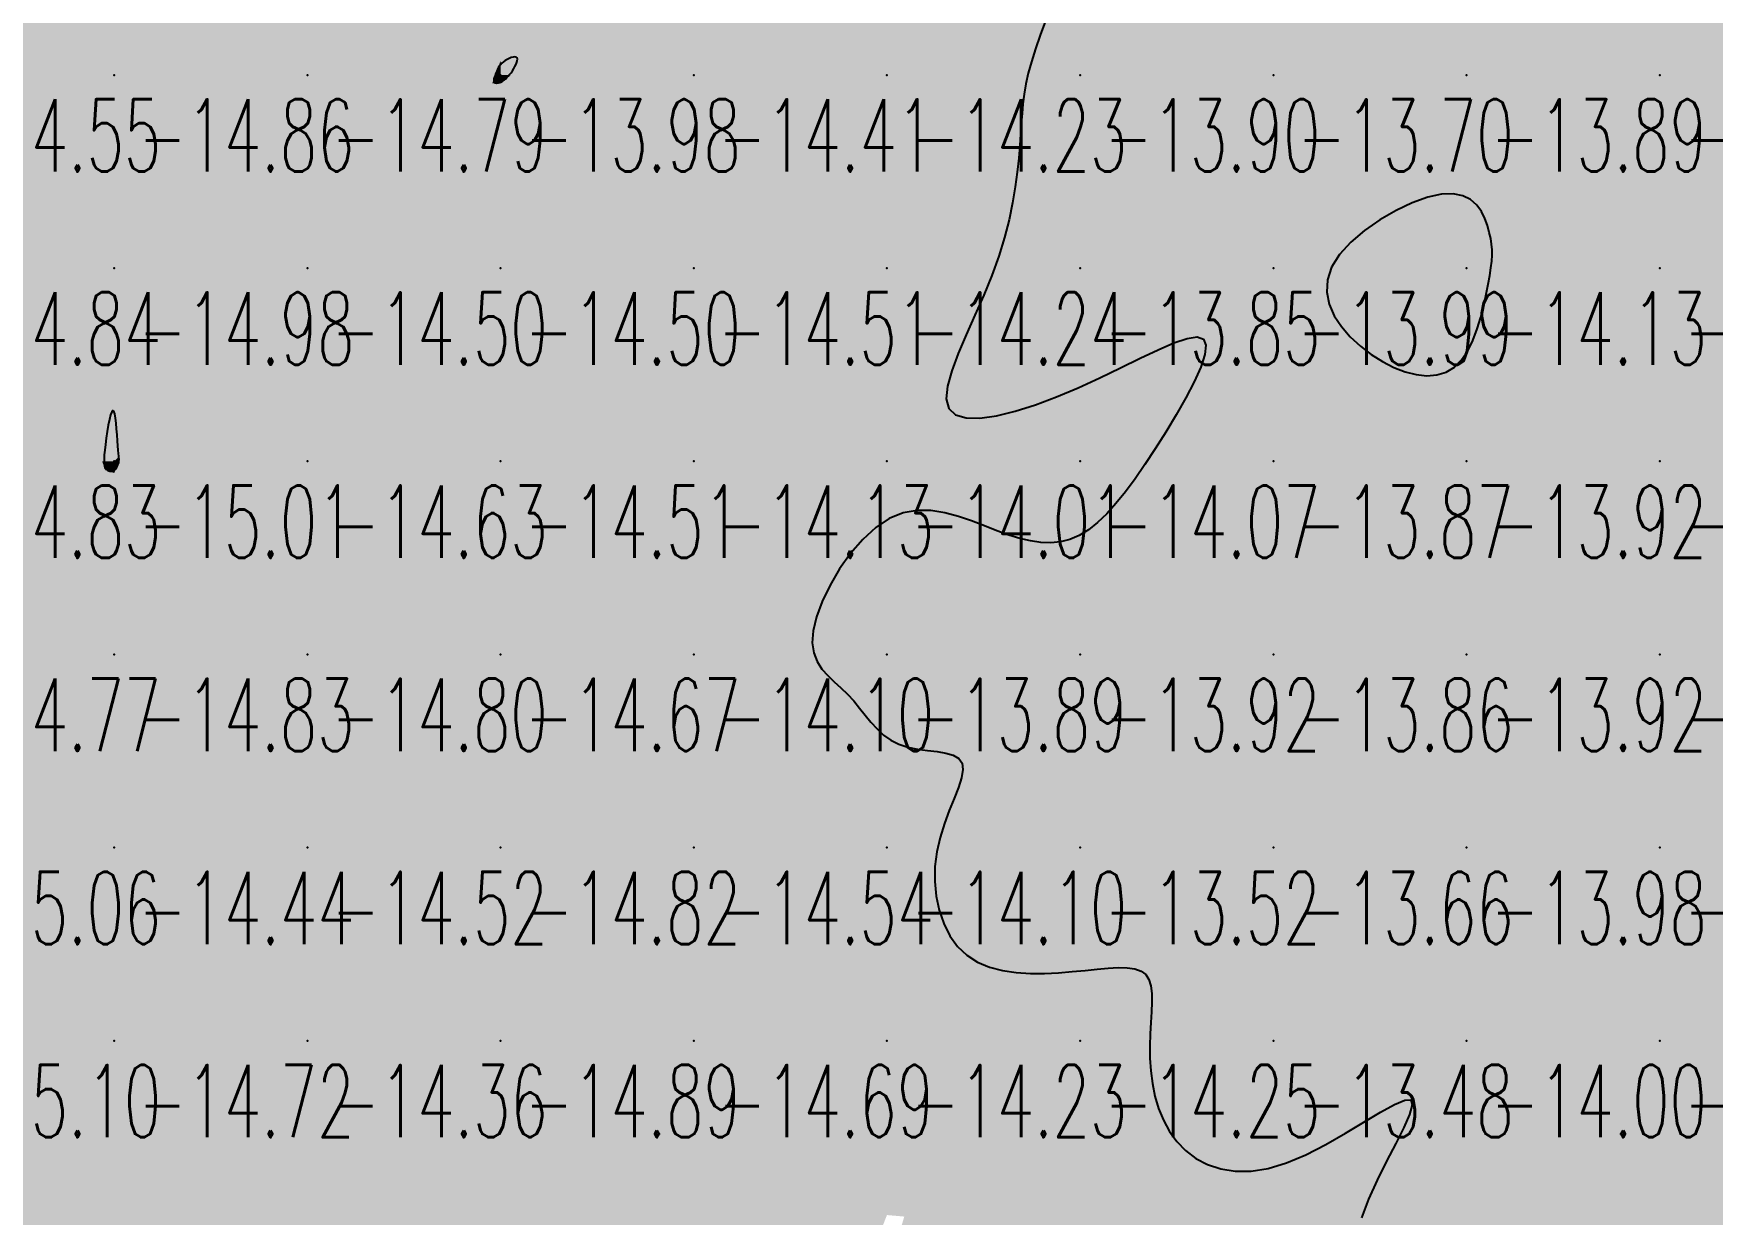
# Model space of a CAD drawing. Header units: millimetres. Extents: x 88261 to 90953, y 390274 to 392322.
# Drawn here: x 89646.1 to 89733, y 391208.2 to 391269.4 of the extents above; entities that cross this region are included whole.
import ezdxf
from ezdxf.enums import TextEntityAlignment as Align

# ---------------------------------------------------------------- set-up
doc = ezdxf.new("R2010")
doc.units = ezdxf.units.MM
doc.header["$LTSCALE"] = 25
for name, color, linetype in [('CN_03_00', 7, 'Continuous'), ('CN_04_00', 242, 'Continuous'), ('COTEAlt', 7, 'Continuous'), ('TN_COLORIAGE', 7, 'Continuous')]:
    doc.layers.add(name, color=color, linetype=linetype)
doc.styles.add('Simplex 1.0', font='Simplex.shx', dxfattribs={"width": 0.99, "height": 2.5})
doc.styles.get("Standard").update_dxf_attribs({"font": 'times.ttf'})

# ---------------------------------------------------------------- blocks, each defined once
blk = doc.blocks.new('COTE')
at = {"color": 0}
blk.add_point((0, 0), dxfattribs=at)
at = {"layer": 'COTEAlt'}
blk.add_attdef('ALT', text='', height=3.75, dxfattribs=at).set_placement((1.25, -1.25), align=Align.TOP_LEFT)

msp = doc.modelspace()

# ---------------------------------------------------------------- linework, layer by layer
at = {"layer": 'CN_03_00', "elevation": -14, "flags": 128}
msp.add_lwpolyline([(89698.454, 391270.04), (89698.178, 391269.299), (89697.931, 391268.591), (89697.722, 391267.93), (89697.559, 391267.329), (89697.437, 391266.776), (89697.348, 391266.257), (89697.285, 391265.754), (89697.238, 391265.251), (89697.202, 391264.734), (89697.167, 391264.185), (89697.126, 391263.589), (89697.071, 391262.933), (89696.996, 391262.217), (89696.891, 391261.445), (89696.751, 391260.621), (89696.568, 391259.747), (89696.334, 391258.828), (89696.042, 391257.867), (89695.685, 391256.868), (89695.262, 391255.838), (89694.805, 391254.801), (89694.351, 391253.783), (89693.938, 391252.814), (89693.603, 391251.92), (89693.385, 391251.129), (89693.321, 391250.468), (89693.449, 391249.966), (89693.796, 391249.641), (89694.343, 391249.484), (89695.059, 391249.476), (89695.917, 391249.6), (89696.884, 391249.838), (89697.932, 391250.171), (89699.031, 391250.582), (89700.15, 391251.052), (89701.26, 391251.562), (89702.336, 391252.081), (89703.351, 391252.577), (89704.281, 391253.017), (89705.099, 391253.369), (89705.781, 391253.601), (89706.3, 391253.679), (89706.631, 391253.572), (89706.759, 391253.259), (89706.702, 391252.762), (89706.49, 391252.117), (89706.153, 391251.359), (89705.72, 391250.522), (89705.22, 391249.641), (89704.682, 391248.752), (89704.135, 391247.889), (89703.604, 391247.081), (89703.09, 391246.337), (89702.591, 391245.661), (89702.103, 391245.055), (89701.623, 391244.523), (89701.147, 391244.069), (89700.674, 391243.694), (89700.199, 391243.403), (89699.719, 391243.198), (89699.231, 391243.073), (89698.731, 391243.021), (89698.217, 391243.037), (89697.683, 391243.114), (89697.128, 391243.245), (89696.548, 391243.424), (89695.938, 391243.644), (89695.298, 391243.895), (89694.631, 391244.153), (89693.943, 391244.39), (89693.238, 391244.578), (89692.523, 391244.689), (89691.804, 391244.695), (89691.084, 391244.568), (89690.371, 391244.281), (89689.671, 391243.816), (89688.999, 391243.2), (89688.369, 391242.471), (89687.799, 391241.667), (89687.304, 391240.826), (89686.899, 391239.986), (89686.602, 391239.185), (89686.427, 391238.46), (89686.384, 391237.84), (89686.46, 391237.316), (89686.632, 391236.871), (89686.879, 391236.486), (89687.182, 391236.143), (89687.519, 391235.824), (89687.869, 391235.511), (89688.211, 391235.185), (89688.53, 391234.835), (89688.83, 391234.467), (89689.124, 391234.094), (89689.421, 391233.728), (89689.733, 391233.382), (89690.07, 391233.069), (89690.443, 391232.8), (89690.862, 391232.589), (89691.334, 391232.442), (89691.837, 391232.344), (89692.348, 391232.274), (89692.842, 391232.211), (89693.293, 391232.135), (89693.676, 391232.024), (89693.967, 391231.858), (89694.14, 391231.616), (89694.18, 391231.281), (89694.104, 391230.858), (89693.943, 391230.358), (89693.723, 391229.789), (89693.474, 391229.161), (89693.222, 391228.484), (89692.997, 391227.767), (89692.827, 391227.02), (89692.734, 391226.254), (89692.724, 391225.483), (89692.796, 391224.724), (89692.95, 391223.993), (89693.186, 391223.305), (89693.503, 391222.678), (89693.901, 391222.127), (89694.38, 391221.668), (89694.936, 391221.313), (89695.559, 391221.053), (89696.232, 391220.878), (89696.941, 391220.773), (89697.671, 391220.727), (89698.408, 391220.728), (89699.135, 391220.762), (89699.84, 391220.818), (89700.507, 391220.883), (89701.131, 391220.946), (89701.705, 391220.997), (89702.224, 391221.023), (89702.683, 391221.014), (89703.077, 391220.96), (89703.399, 391220.848), (89703.644, 391220.668), (89703.811, 391220.412), (89703.909, 391220.084), (89703.953, 391219.69), (89703.957, 391219.238), (89703.934, 391218.734), (89703.899, 391218.185), (89703.865, 391217.599), (89703.847, 391216.981), (89703.856, 391216.339), (89703.901, 391215.684), (89703.988, 391215.024), (89704.121, 391214.371), (89704.308, 391213.734), (89704.554, 391213.123), (89704.865, 391212.549), (89705.247, 391212.021), (89705.705, 391211.551), (89706.238, 391211.15), (89706.846, 391210.831), (89707.525, 391210.607), (89708.274, 391210.491), (89709.092, 391210.494), (89709.978, 391210.63), (89710.929, 391210.911), (89711.937, 391211.338), (89712.968, 391211.869), (89713.981, 391212.449), (89714.937, 391213.023), (89715.794, 391213.537), (89716.511, 391213.937), (89717.049, 391214.166), (89717.366, 391214.172), (89717.437, 391213.916), (89717.296, 391213.426), (89716.995, 391212.747), (89716.582, 391211.924), (89716.107, 391211), (89715.62, 391210.02), (89715.171, 391209.03), (89714.81, 391208.073)], dxfattribs=at)
for points in [[(89670.324, 391266.909), (89670.386, 391266.947), (89670.45, 391266.992), (89670.515, 391267.047), (89670.581, 391267.11), (89670.649, 391267.182), (89670.718, 391267.265), (89670.789, 391267.358), (89670.86, 391267.461), (89670.93, 391267.572), (89670.994, 391267.684), (89671.048, 391267.794), (89671.09, 391267.898), (89671.115, 391267.991), (89671.119, 391268.068), (89671.1, 391268.126), (89671.054, 391268.16), (89670.986, 391268.173), (89670.9, 391268.166), (89670.803, 391268.142), (89670.698, 391268.103), (89670.591, 391268.052), (89670.488, 391267.991), (89670.393, 391267.922), (89670.311, 391267.848), (89670.241, 391267.77), (89670.181, 391267.69), (89670.13, 391267.608), (89670.088, 391267.526), (89670.051, 391267.444), (89670.019, 391267.366), (89669.991, 391267.29), (89669.965, 391267.219), (89669.942, 391267.154), (89669.923, 391267.093), (89669.908, 391267.038), (89669.899, 391266.989), (89669.896, 391266.946), (89669.9, 391266.909), (89669.913, 391266.878), (89669.935, 391266.854), (89669.965, 391266.837), (89670.003, 391266.827), (89670.046, 391266.824), (89670.095, 391266.827), (89670.148, 391266.838), (89670.205, 391266.854), (89670.264, 391266.878), (89670.324, 391266.909)], [(89719.991, 391252.491), (89720.309, 391252.962), (89720.579, 391253.503), (89720.804, 391254.091), (89720.99, 391254.701), (89721.143, 391255.307), (89721.266, 391255.885), (89721.366, 391256.41), (89721.447, 391256.864), (89721.507, 391257.255), (89721.548, 391257.598), (89721.568, 391257.906), (89721.567, 391258.196), (89721.543, 391258.48), (89721.496, 391258.775), (89721.426, 391259.095), (89721.329, 391259.447), (89721.196, 391259.816), (89721.015, 391260.178), (89720.773, 391260.509), (89720.458, 391260.788), (89720.058, 391260.99), (89719.56, 391261.092), (89718.954, 391261.071), (89718.235, 391260.911), (89717.436, 391260.625), (89716.598, 391260.23), (89715.762, 391259.745), (89714.969, 391259.19), (89714.261, 391258.583), (89713.679, 391257.943), (89713.263, 391257.289), (89713.045, 391256.637), (89713.011, 391255.997), (89713.136, 391255.374), (89713.397, 391254.777), (89713.77, 391254.212), (89714.231, 391253.685), (89714.755, 391253.204), (89715.319, 391252.775), (89715.9, 391252.405), (89716.488, 391252.102), (89717.072, 391251.873), (89717.644, 391251.727), (89718.194, 391251.67), (89718.712, 391251.711), (89719.191, 391251.857), (89719.619, 391252.117), (89719.991, 391252.491)]]:
    msp.add_lwpolyline(points, close=True, dxfattribs=at)
at = {"layer": 'CN_04_00', "elevation": -15, "flags": 128}
msp.add_lwpolyline([(89650.267, 391246.793), (89650.31, 391246.837), (89650.349, 391246.888), (89650.385, 391246.944), (89650.416, 391247.003), (89650.443, 391247.062), (89650.465, 391247.121), (89650.482, 391247.175), (89650.493, 391247.225), (89650.498, 391247.276), (89650.499, 391247.336), (89650.495, 391247.413), (89650.487, 391247.514), (89650.476, 391247.646), (89650.461, 391247.818), (89650.444, 391248.036), (89650.425, 391248.303), (89650.402, 391248.603), (89650.377, 391248.914), (89650.347, 391249.214), (89650.313, 391249.482), (89650.275, 391249.696), (89650.231, 391249.835), (89650.182, 391249.877), (89650.126, 391249.807), (89650.067, 391249.641), (89650.006, 391249.399), (89649.946, 391249.104), (89649.888, 391248.776), (89649.837, 391248.437), (89649.792, 391248.109), (89649.758, 391247.813), (89649.735, 391247.567), (89649.724, 391247.368), (89649.723, 391247.211), (89649.732, 391247.089), (89649.749, 391246.997), (89649.773, 391246.927), (89649.804, 391246.875), (89649.84, 391246.834), (89649.881, 391246.798), (89649.926, 391246.769), (89649.974, 391246.745), (89650.023, 391246.73), (89650.073, 391246.722), (89650.124, 391246.724), (89650.174, 391246.736), (89650.222, 391246.759), (89650.267, 391246.793)], close=True, dxfattribs=at)
at = {"layer": 'TN_COLORIAGE', "color": 231}
for points in [[(89640.249, 391277.239, -14.722), (89640.249, 391267.239, -14.722), (89650.249, 391277.239, -14.722)], [(89640.249, 391267.239, -14.722), (89650.249, 391267.239, -14.722), (89650.249, 391277.239, -14.722)], [(89650.249, 391277.239, -14.825), (89650.249, 391267.239, -14.825), (89660.249, 391277.239, -14.825)], [(89650.249, 391267.239, -14.825), (89660.249, 391267.239, -14.825), (89660.249, 391277.239, -14.825)], [(89660.249, 391277.239, -14.285), (89660.249, 391267.239, -14.285), (89670.249, 391277.239, -14.285)], [(89660.249, 391267.239, -14), (89669.971, 391267.239, -14), (89670.249, 391277.239, -14), (89670.249, 391267.977, -14)], [(89670.249, 391277.239, -14), (89670.249, 391267.977, -14), (89680.249, 391277.239, -14), (89671.394, 391268.385, -14)], [(89680.249, 391267.239, -14), (89670.772, 391267.239, -14), (89680.249, 391277.239, -14), (89671.394, 391268.385, -14)], [(89680.249, 391277.239, -14.049), (89680.249, 391267.239, -14.049), (89690.249, 391277.239, -14.049)], [(89680.249, 391267.239, -14.049), (89690.249, 391267.239, -14.049), (89690.249, 391277.239, -14.049)], [(89690.249, 391277.239, -14.041), (89690.249, 391267.239, -14.041), (89700.249, 391277.239, -14.041)], [(89690.249, 391267.239, -14), (89697.203, 391267.239, -14), (89700.249, 391277.239, -14), (89700.249, 391274.358, -14)], [(89640.249, 391267.239, -14.865), (89640.249, 391257.239, -14.865), (89650.249, 391267.239, -14.865)], [(89640.249, 391257.239, -14.865), (89650.249, 391257.239, -14.865), (89650.249, 391267.239, -14.865)], [(89650.249, 391267.239, -14.794), (89650.249, 391257.239, -14.794), (89660.249, 391267.239, -14.794)], [(89650.249, 391257.239, -14.794), (89660.249, 391257.239, -14.794), (89660.249, 391267.239, -14.794)], [(89660.249, 391267.239, -14), (89669.971, 391267.239, -14), (89660.249, 391257.239, -14), (89669.815, 391266.806, -14)], [(89670.249, 391257.239, -14), (89670.249, 391266.806, -14), (89680.249, 391267.239, -14), (89670.772, 391267.239, -14)], [(89670.249, 391257.239, -14.411), (89680.249, 391257.239, -14.411), (89680.249, 391267.239, -14.411)], [(89680.249, 391267.239, -14.233), (89680.249, 391257.239, -14.233), (89690.249, 391267.239, -14.233)], [(89680.249, 391257.239, -14.233), (89690.249, 391257.239, -14.233), (89690.249, 391267.239, -14.233)], [(89690.249, 391257.239, -14), (89697.273, 391264.264, -14), (89690.249, 391267.239, -14), (89697.203, 391267.239, -14)], [(89670.249, 391257.239, -14), (89670.249, 391266.806, -14), (89660.249, 391257.239, -14), (89669.815, 391266.806, -14)], [(89696.46, 391257.239, -14.241), (89697.273, 391264.264, -14.241), (89690.249, 391257.239, -14.241)], [(89720.249, 391262.628, -14.134), (89711.044, 391257.239, -14.134), (89720.249, 391257.239, -14.134)], [(89721.685, 391258.675, -14.134), (89720.249, 391262.628, -14.134), (89720.249, 391257.239, -14.134)], [(89721.566, 391257.239, -14.134), (89721.685, 391258.675, -14.134), (89720.249, 391257.239, -14.134)], [(89640.249, 391257.239, -14.983), (89640.249, 391247.239, -14.983), (89650.249, 391257.239, -14.983)], [(89650.249, 391251.141, -14.831), (89649.627, 391247.239, -14.831), (89650.249, 391257.239, -14.831), (89640.249, 391247.239, -14.831)], [(89650.249, 391251.141, -14.501), (89650.468, 391247.459, -14.501), (89650.249, 391257.239, -14.501), (89660.249, 391257.239, -14.501)], [(89650.543, 391247.239, -14.501), (89650.468, 391247.459, -14.501), (89660.249, 391247.239, -14.501), (89660.249, 391257.239, -14.501)], [(89660.249, 391257.239, -14.502), (89660.249, 391247.239, -14.502), (89670.249, 391257.239, -14.502)], [(89660.249, 391247.239, -14.502), (89670.249, 391247.239, -14.502), (89670.249, 391257.239, -14.502)], [(89670.249, 391257.239, -14.51), (89670.249, 391247.239, -14.51), (89680.249, 391257.239, -14.51)], [(89670.249, 391247.239, -14.51), (89680.249, 391247.239, -14.51), (89680.249, 391257.239, -14.51)], [(89680.249, 391257.239, -14.241), (89680.249, 391247.239, -14.241), (89690.249, 391257.239, -14.241)], [(89680.249, 391247.239, -14.241), (89690.249, 391247.239, -14.241), (89690.249, 391257.239, -14.241)], [(89690.249, 391257.239, -14), (89696.46, 391257.239, -14), (89690.249, 391247.239, -14), (89690.996, 391247.987, -14)], [(89715.155, 391252.146, -14.134), (89711.044, 391257.239, -14.134), (89720.249, 391257.239, -14.134)], [(89715.155, 391252.146, -14.134), (89720.249, 391250.829, -14.134), (89720.249, 391257.239, -14.134)], [(89721.566, 391257.239, -14.134), (89720.249, 391250.829, -14.134), (89720.249, 391257.239, -14.134)], [(89700.249, 391250.608, -14.075), (89708.906, 391255.897, -14.075), (89700.249, 391247.239, -14.075)], [(89703.914, 391247.239, -14.075), (89708.906, 391255.897, -14.075), (89700.249, 391247.239, -14.075)], [(89700.249, 391247.239, -14), (89700.249, 391250.608, -14), (89690.249, 391247.239, -14), (89690.996, 391247.987, -14)], [(89649.627, 391247.239, -14.766), (89649.792, 391246.782, -14.766), (89640.249, 391247.239, -14.766), (89640.249, 391237.239, -14.766)], [(89650.249, 391246.633, -14.632), (89650.543, 391247.239, -14.632), (89650.249, 391237.239, -14.632), (89660.249, 391247.239, -14.632)], [(89650.249, 391237.239, -14.632), (89660.249, 391237.239, -14.632), (89660.249, 391247.239, -14.632)], [(89660.249, 391247.239, -14.515), (89660.249, 391237.239, -14.515), (89670.249, 391247.239, -14.515)], [(89660.249, 391237.239, -14.515), (89670.249, 391237.239, -14.515), (89670.249, 391247.239, -14.515)], [(89670.249, 391247.239, -14.132), (89670.249, 391237.239, -14.132), (89680.249, 391247.239, -14.132)], [(89670.249, 391237.239, -14.132), (89680.249, 391237.239, -14.132), (89680.249, 391247.239, -14.132)], [(89680.249, 391247.239, -14.012), (89680.249, 391237.239, -14.012), (89690.249, 391247.239, -14.012)], [(89680.249, 391237.239, -14), (89684.949, 391237.239, -14), (89690.249, 391247.239, -14), (89690.249, 391246.293, -14)], [(89700.249, 391247.239, -14), (89696.283, 391243.274, -14), (89690.249, 391247.239, -14), (89690.249, 391246.293, -14)], [(89696.283, 391243.274, -14.075), (89700.249, 391242.477, -14.075), (89700.249, 391247.239, -14.075)], [(89703.914, 391247.239, -14.075), (89700.249, 391242.477, -14.075), (89700.249, 391247.239, -14.075)], [(89650.249, 391246.633, -14.766), (89649.792, 391246.782, -14.766), (89650.249, 391237.239, -14.766), (89640.249, 391237.239, -14.766)], [(89642.935, 391229.926, -14.766), (89640.249, 391229.38, -14.766), (89650.249, 391237.239, -14.766), (89640.249, 391237.239, -14.766)], [(89642.935, 391229.926, -14.439), (89641.268, 391227.239, -14.439), (89650.249, 391237.239, -14.439), (89650.249, 391227.239, -14.439)], [(89650.249, 391237.239, -14.799), (89650.249, 391227.239, -14.799), (89660.249, 391237.239, -14.799)], [(89650.249, 391227.239, -14.799), (89660.249, 391227.239, -14.799), (89660.249, 391237.239, -14.799)], [(89660.249, 391237.239, -14.672), (89660.249, 391227.239, -14.672), (89670.249, 391237.239, -14.672)], [(89660.249, 391227.239, -14.672), (89670.249, 391227.239, -14.672), (89670.249, 391237.239, -14.672)], [(89670.249, 391237.239, -14.101), (89670.249, 391227.239, -14.101), (89680.249, 391237.239, -14.101)], [(89670.249, 391227.239, -14.101), (89680.249, 391227.239, -14.101), (89680.249, 391237.239, -14.101)], [(89680.249, 391227.239, -14), (89688.517, 391235.508, -14), (89680.249, 391237.239, -14), (89684.949, 391237.239, -14)], [(89680.249, 391227.239, -14), (89688.517, 391235.508, -14), (89690.249, 391227.239, -14), (89690.249, 391231.843, -14)], [(89690.249, 391231.843, -14.097), (89695.662, 391232.653, -14.097), (89690.249, 391227.239, -14.097)], [(89691.944, 391227.239, -14.097), (89695.662, 391232.653, -14.097), (89690.249, 391227.239, -14.097)], [(89641.268, 391227.239, -14.439), (89641.725, 391218.715, -14.439), (89650.249, 391227.239, -14.439)], [(89642.806, 391217.239, -14.439), (89641.725, 391218.715, -14.439), (89650.249, 391217.239, -14.439), (89650.249, 391227.239, -14.439)], [(89650.249, 391227.239, -14.519), (89650.249, 391217.239, -14.519), (89660.249, 391227.239, -14.519)], [(89650.249, 391217.239, -14.519), (89660.249, 391217.239, -14.519), (89660.249, 391227.239, -14.519)], [(89660.249, 391227.239, -14.824), (89660.249, 391217.239, -14.824), (89670.249, 391227.239, -14.824)], [(89660.249, 391217.239, -14.824), (89670.249, 391217.239, -14.824), (89670.249, 391227.239, -14.824)], [(89670.249, 391227.239, -14.543), (89670.249, 391217.239, -14.543), (89680.249, 391227.239, -14.543)], [(89670.249, 391217.239, -14.543), (89680.249, 391217.239, -14.543), (89680.249, 391227.239, -14.543)], [(89680.249, 391227.239, -14.097), (89680.249, 391217.239, -14.097), (89690.249, 391227.239, -14.097)], [(89680.249, 391217.239, -14.097), (89690.249, 391217.239, -14.097), (89690.249, 391227.239, -14.097)], [(89690.249, 391217.239, -14), (89693.521, 391220.512, -14), (89690.249, 391227.239, -14), (89691.944, 391227.239, -14)], [(89700.249, 391220.721, -14.254), (89704.521, 391221.512, -14.254), (89700.249, 391217.239, -14.254)], [(89703.534, 391217.239, -14.254), (89704.521, 391221.512, -14.254), (89700.249, 391217.239, -14.254)], [(89700.249, 391217.239, -14), (89700.249, 391220.721, -14), (89690.249, 391217.239, -14), (89693.521, 391220.512, -14)], [(89642.806, 391217.239, -14.717), (89644.352, 391211.342, -14.717), (89650.249, 391217.239, -14.717)], [(89644.352, 391211.342, -14.484), (89643.007, 391207.239, -14.484), (89650.249, 391217.239, -14.484), (89650.249, 391207.239, -14.484)], [(89650.249, 391217.239, -14.36), (89650.249, 391207.239, -14.36), (89660.249, 391217.239, -14.36)], [(89650.249, 391207.239, -14.36), (89660.249, 391207.239, -14.36), (89660.249, 391217.239, -14.36)], [(89660.249, 391217.239, -14.889), (89660.249, 391207.239, -14.889), (89670.249, 391217.239, -14.889)], [(89660.249, 391207.239, -14.889), (89670.249, 391207.239, -14.889), (89670.249, 391217.239, -14.889)], [(89670.249, 391217.239, -14.69), (89670.249, 391207.239, -14.69), (89680.249, 391217.239, -14.69)], [(89670.249, 391207.239, -14.69), (89680.249, 391207.239, -14.69), (89680.249, 391217.239, -14.69)], [(89680.249, 391217.239, -14.231), (89680.249, 391207.239, -14.231), (89690.249, 391217.239, -14.231)], [(89680.249, 391207.239, -14), (89689.866, 391207.239, -14), (89690.249, 391217.239, -14), (89690.249, 391208.215, -14)], [(89700.249, 391217.239, -14), (89691.145, 391208.135, -14), (89690.249, 391217.239, -14), (89690.249, 391208.215, -14)], [(89700.249, 391207.239, -14), (89690.878, 391207.239, -14), (89700.249, 391217.239, -14), (89691.145, 391208.135, -14)], [(89700.249, 391207.239, -14), (89704.425, 391211.416, -14), (89700.249, 391217.239, -14), (89703.534, 391217.239, -14)], [(89710.249, 391209.226, -14.129), (89720.151, 391217.142, -14.129), (89710.249, 391207.239, -14.129)], [(89713.341, 391207.239, -14.129), (89720.151, 391217.142, -14.129), (89710.249, 391207.239, -14.129)], [(89700.249, 391207.239, -14), (89704.425, 391211.416, -14), (89710.249, 391207.239, -14), (89710.249, 391209.226, -14)]]:
    msp.add_solid(points, dxfattribs=at)
at = {"layer": 'TN_COLORIAGE', "color": 221}
for points in [[(89700.249, 391274.358, -13.656), (89701.323, 391277.239, -13.656), (89700.249, 391267.239, -13.656), (89710.249, 391277.239, -13.656)], [(89700.249, 391267.239, -13.656), (89710.249, 391267.239, -13.656), (89710.249, 391277.239, -13.656)], [(89710.249, 391277.239, -13.475), (89710.249, 391267.239, -13.475), (89720.249, 391277.239, -13.475)], [(89710.249, 391267.239, -13.475), (89720.249, 391267.239, -13.475), (89720.249, 391277.239, -13.475)], [(89720.249, 391277.239, -13.606), (89720.249, 391267.239, -13.606), (89730.249, 391277.239, -13.606)], [(89720.249, 391267.239, -13.606), (89730.249, 391267.239, -13.606), (89730.249, 391277.239, -13.606)], [(89730.249, 391277.239, -13.653), (89730.249, 391267.239, -13.653), (89740.249, 391277.239, -13.653)], [(89730.249, 391267.239, -13.653), (89740.249, 391267.239, -13.653), (89740.249, 391277.239, -13.653)], [(89700.249, 391274.358, -13.898), (89697.203, 391267.239, -13.898), (89700.249, 391267.239, -13.898)], [(89670.249, 391267.977, -13.977), (89669.971, 391267.239, -13.977), (89670.249, 391267.239, -13.977)], [(89671.394, 391268.385, -13.977), (89670.249, 391267.977, -13.977), (89670.249, 391267.239, -13.977)], [(89671.394, 391268.385, -13.977), (89670.772, 391267.239, -13.977), (89670.249, 391267.239, -13.977)], [(89669.815, 391266.806, -13.977), (89669.971, 391267.239, -13.977), (89670.249, 391267.239, -13.977)], [(89669.815, 391266.806, -13.977), (89670.249, 391266.806, -13.977), (89670.249, 391267.239, -13.977)], [(89670.772, 391267.239, -13.977), (89670.249, 391266.806, -13.977), (89670.249, 391267.239, -13.977)], [(89697.273, 391264.264, -13.853), (89696.46, 391257.239, -13.853), (89700.249, 391267.239, -13.853), (89700.249, 391257.239, -13.853)], [(89697.203, 391267.239, -13.898), (89697.273, 391264.264, -13.898), (89700.249, 391267.239, -13.898)], [(89700.249, 391267.239, -13.702), (89700.249, 391257.239, -13.702), (89710.249, 391267.239, -13.702)], [(89700.249, 391257.239, -13.702), (89710.249, 391257.239, -13.702), (89710.249, 391267.239, -13.702)], [(89710.249, 391267.239, -13.885), (89710.249, 391257.239, -13.885), (89720.249, 391267.239, -13.885)], [(89711.044, 391257.239, -13.885), (89720.249, 391262.628, -13.885), (89710.249, 391257.239, -13.885), (89720.249, 391267.239, -13.885)], [(89720.249, 391262.628, -13.199), (89721.685, 391258.675, -13.199), (89720.249, 391267.239, -13.199), (89730.249, 391267.239, -13.199)], [(89721.685, 391258.675, -13.115), (89721.566, 391257.239, -13.115), (89730.249, 391267.239, -13.115), (89730.249, 391257.239, -13.115)], [(89730.249, 391267.239, -13.824), (89730.249, 391257.239, -13.824), (89740.249, 391267.239, -13.824)], [(89730.249, 391257.239, -13.824), (89740.249, 391257.239, -13.824), (89740.249, 391267.239, -13.824)], [(89690.996, 391247.987, -13.853), (89696.46, 391257.239, -13.853), (89700.249, 391257.239, -13.853)], [(89690.996, 391247.987, -13.853), (89700.249, 391250.608, -13.853), (89700.249, 391257.239, -13.853)], [(89708.906, 391255.897, -13.853), (89700.249, 391250.608, -13.853), (89710.249, 391257.239, -13.853), (89700.249, 391257.239, -13.853)], [(89708.906, 391255.897, -13.871), (89703.914, 391247.239, -13.871), (89710.249, 391257.239, -13.871), (89710.249, 391247.239, -13.871)], [(89711.044, 391257.239, -13.871), (89715.155, 391252.146, -13.871), (89710.249, 391257.239, -13.871), (89710.249, 391247.239, -13.871)], [(89720.249, 391250.829, -13.115), (89721.566, 391257.239, -13.115), (89720.249, 391247.239, -13.115), (89730.249, 391257.239, -13.115)], [(89720.249, 391247.239, -13.115), (89730.249, 391247.239, -13.115), (89730.249, 391257.239, -13.115)], [(89730.249, 391257.239, -13.505), (89730.249, 391247.239, -13.505), (89740.249, 391257.239, -13.505)], [(89740.249, 391257.239, -13), (89740.249, 391247.737, -13), (89730.249, 391247.239, -13), (89738.442, 391247.239, -13)], [(89720.249, 391250.829, -13.871), (89715.155, 391252.146, -13.871), (89720.249, 391247.239, -13.871), (89710.249, 391247.239, -13.871)], [(89700.249, 391242.477, -13.871), (89703.914, 391247.239, -13.871), (89700.249, 391237.239, -13.871), (89710.249, 391247.239, -13.871)], [(89700.249, 391237.239, -13.871), (89710.249, 391237.239, -13.871), (89710.249, 391247.239, -13.871)], [(89710.249, 391247.239, -13.925), (89710.249, 391237.239, -13.925), (89720.249, 391247.239, -13.925)], [(89710.249, 391237.239, -13.925), (89720.249, 391237.239, -13.925), (89720.249, 391247.239, -13.925)], [(89720.249, 391247.239, -13.12), (89720.249, 391237.239, -13.12), (89730.249, 391247.239, -13.12)], [(89720.249, 391237.239, -13.12), (89730.249, 391237.239, -13.12), (89730.249, 391247.239, -13.12)], [(89730.249, 391237.239, -13), (89739.606, 391246.596, -13), (89730.249, 391247.239, -13), (89738.442, 391247.239, -13)], [(89690.249, 391246.293, -13.886), (89684.949, 391237.239, -13.886), (89690.249, 391237.239, -13.886)], [(89690.249, 391246.293, -13.886), (89696.283, 391243.274, -13.886), (89690.249, 391237.239, -13.886)], [(89730.249, 391237.239, -13), (89739.606, 391246.596, -13), (89740.249, 391237.239, -13), (89740.249, 391246.021, -13)], [(89700.249, 391242.477, -13.886), (89696.283, 391243.274, -13.886), (89700.249, 391237.239, -13.886), (89690.249, 391237.239, -13.886)], [(89684.949, 391237.239, -13.886), (89688.517, 391235.508, -13.886), (89690.249, 391237.239, -13.886)], [(89690.249, 391231.843, -13.886), (89688.517, 391235.508, -13.886), (89690.249, 391237.239, -13.886)], [(89695.662, 391232.653, -13.886), (89690.249, 391231.843, -13.886), (89700.249, 391237.239, -13.886), (89690.249, 391237.239, -13.886)], [(89695.662, 391232.653, -13.524), (89691.944, 391227.239, -13.524), (89700.249, 391237.239, -13.524), (89700.249, 391227.239, -13.524)], [(89700.249, 391237.239, -13.858), (89700.249, 391227.239, -13.858), (89710.249, 391237.239, -13.858)], [(89700.249, 391227.239, -13.858), (89710.249, 391227.239, -13.858), (89710.249, 391237.239, -13.858)], [(89710.249, 391237.239, -13.92), (89710.249, 391227.239, -13.92), (89720.249, 391237.239, -13.92)], [(89710.249, 391227.239, -13.92), (89720.249, 391227.239, -13.92), (89720.249, 391237.239, -13.92)], [(89720.249, 391237.239, -13.384), (89720.249, 391227.239, -13.384), (89730.249, 391237.239, -13.384)], [(89720.249, 391227.239, -13.384), (89730.249, 391227.239, -13.384), (89730.249, 391237.239, -13.384)], [(89730.249, 391237.239, -13.19), (89730.249, 391227.239, -13.19), (89740.249, 391237.239, -13.19)], [(89730.249, 391227.239, -13.19), (89740.249, 391227.239, -13.19), (89740.249, 391237.239, -13.19)], [(89691.944, 391227.239, -13.524), (89693.521, 391220.512, -13.524), (89700.249, 391227.239, -13.524)], [(89693.521, 391220.512, -13.524), (89700.249, 391220.721, -13.524), (89700.249, 391227.239, -13.524)], [(89704.521, 391221.512, -13.524), (89700.249, 391220.721, -13.524), (89710.249, 391227.239, -13.524), (89700.249, 391227.239, -13.524)], [(89704.521, 391221.512, -13.481), (89703.534, 391217.239, -13.481), (89710.249, 391227.239, -13.481), (89710.249, 391217.239, -13.481)], [(89710.249, 391227.239, -13.978), (89710.249, 391217.239, -13.978), (89720.249, 391227.239, -13.978)], [(89710.249, 391217.239, -13.978), (89720.249, 391217.239, -13.978), (89720.249, 391227.239, -13.978)], [(89720.249, 391227.239, -13.539), (89720.249, 391217.239, -13.539), (89730.249, 391227.239, -13.539)], [(89720.249, 391217.239, -13.539), (89730.249, 391217.239, -13.539), (89730.249, 391227.239, -13.539)], [(89730.249, 391227.239, -13.579), (89730.249, 391217.239, -13.579), (89740.249, 391227.239, -13.579)], [(89730.249, 391217.239, -13.579), (89740.249, 391217.239, -13.579), (89740.249, 391227.239, -13.579)], [(89703.534, 391217.239, -13.481), (89704.425, 391211.416, -13.481), (89710.249, 391217.239, -13.481)], [(89710.249, 391209.226, -13.481), (89704.425, 391211.416, -13.481), (89710.249, 391217.239, -13.481)], [(89720.151, 391217.142, -13.481), (89710.249, 391209.226, -13.481), (89720.249, 391217.239, -13.481), (89710.249, 391217.239, -13.481)], [(89720.151, 391217.142, -13.712), (89713.341, 391207.239, -13.712), (89720.249, 391217.239, -13.712), (89720.249, 391207.239, -13.712)], [(89720.249, 391217.239, -13.539), (89720.249, 391207.239, -13.539), (89730.249, 391217.239, -13.539)], [(89720.249, 391207.239, -13.539), (89730.249, 391207.239, -13.539), (89730.249, 391217.239, -13.539)], [(89730.249, 391217.239, -13.84), (89730.249, 391207.239, -13.84), (89740.249, 391217.239, -13.84)], [(89730.249, 391207.239, -13.84), (89740.249, 391207.239, -13.84), (89740.249, 391217.239, -13.84)]]:
    msp.add_solid(points, dxfattribs=at)
at = {"layer": 'TN_COLORIAGE', "color": 241}
for points in [[(89649.627, 391247.239, -15.011), (89650.249, 391251.141, -15.011), (89650.249, 391247.239, -15.011)], [(89650.468, 391247.459, -15.011), (89650.249, 391251.141, -15.011), (89650.249, 391247.239, -15.011)], [(89649.792, 391246.782, -15.011), (89649.627, 391247.239, -15.011), (89650.249, 391247.239, -15.011)], [(89649.792, 391246.782, -15.011), (89650.249, 391246.633, -15.011), (89650.249, 391247.239, -15.011)], [(89650.468, 391247.459, -15.011), (89650.543, 391247.239, -15.011), (89650.249, 391247.239, -15.011)], [(89650.543, 391247.239, -15.011), (89650.249, 391246.633, -15.011), (89650.249, 391247.239, -15.011)]]:
    msp.add_solid(points, dxfattribs=at)

# ---------------------------------------------------------------- block references
at = {"layer": 'COTEAlt'}
ref = msp.add_blockref('COTE', (89640.249, 391267.239), dxfattribs=at)
ref.add_attrib('ALT', '-14.55', dxfattribs={"height": 3.75, "style": 'Simplex 1.0', "width": 0.6}).set_placement((89641.499, 391265.989), align=Align.TOP_LEFT)
ref = msp.add_blockref('COTE', (89650.249, 391267.239), dxfattribs=at)
ref.add_attrib('ALT', '-14.86', dxfattribs={"height": 3.75, "style": 'Simplex 1.0', "width": 0.6}).set_placement((89651.499, 391265.989), align=Align.TOP_LEFT)
ref = msp.add_blockref('COTE', (89660.249, 391267.239), dxfattribs=at)
ref.add_attrib('ALT', '-14.79', dxfattribs={"height": 3.75, "style": 'Simplex 1.0', "width": 0.6}).set_placement((89661.499, 391265.989), align=Align.TOP_LEFT)
ref = msp.add_blockref('COTE', (89670.249, 391267.239), dxfattribs=at)
ref.add_attrib('ALT', '-13.98', dxfattribs={"height": 3.75, "style": 'Simplex 1.0', "width": 0.6}).set_placement((89671.499, 391265.989), align=Align.TOP_LEFT)
ref = msp.add_blockref('COTE', (89680.249, 391267.239), dxfattribs=at)
ref.add_attrib('ALT', '-14.41', dxfattribs={"height": 3.75, "style": 'Simplex 1.0', "width": 0.6}).set_placement((89681.499, 391265.989), align=Align.TOP_LEFT)
ref = msp.add_blockref('COTE', (89690.249, 391267.239), dxfattribs=at)
ref.add_attrib('ALT', '-14.23', dxfattribs={"height": 3.75, "style": 'Simplex 1.0', "width": 0.6}).set_placement((89691.499, 391265.989), align=Align.TOP_LEFT)
ref = msp.add_blockref('COTE', (89700.249, 391267.239), dxfattribs=at)
ref.add_attrib('ALT', '-13.90', dxfattribs={"height": 3.75, "style": 'Simplex 1.0', "width": 0.6}).set_placement((89701.499, 391265.989), align=Align.TOP_LEFT)
ref = msp.add_blockref('COTE', (89710.249, 391267.239), dxfattribs=at)
ref.add_attrib('ALT', '-13.70', dxfattribs={"height": 3.75, "style": 'Simplex 1.0', "width": 0.6}).set_placement((89711.499, 391265.989), align=Align.TOP_LEFT)
ref = msp.add_blockref('COTE', (89720.249, 391267.239), dxfattribs=at)
ref.add_attrib('ALT', '-13.89', dxfattribs={"height": 3.75, "style": 'Simplex 1.0', "width": 0.6}).set_placement((89721.499, 391265.989), align=Align.TOP_LEFT)
ref = msp.add_blockref('COTE', (89730.249, 391267.239), dxfattribs=at)
ref.add_attrib('ALT', '-13.20', dxfattribs={"height": 3.75, "style": 'Simplex 1.0', "width": 0.6}).set_placement((89731.499, 391265.989), align=Align.TOP_LEFT)
ref = msp.add_blockref('COTE', (89640.249, 391257.239), dxfattribs=at)
ref.add_attrib('ALT', '-14.84', dxfattribs={"height": 3.75, "style": 'Simplex 1.0', "width": 0.6}).set_placement((89641.499, 391255.989), align=Align.TOP_LEFT)
ref = msp.add_blockref('COTE', (89650.249, 391257.239), dxfattribs=at)
ref.add_attrib('ALT', '-14.98', dxfattribs={"height": 3.75, "style": 'Simplex 1.0', "width": 0.6}).set_placement((89651.499, 391255.989), align=Align.TOP_LEFT)
ref = msp.add_blockref('COTE', (89660.249, 391257.239), dxfattribs=at)
ref.add_attrib('ALT', '-14.50', dxfattribs={"height": 3.75, "style": 'Simplex 1.0', "width": 0.6}).set_placement((89661.499, 391255.989), align=Align.TOP_LEFT)
ref = msp.add_blockref('COTE', (89670.249, 391257.239), dxfattribs=at)
ref.add_attrib('ALT', '-14.50', dxfattribs={"height": 3.75, "style": 'Simplex 1.0', "width": 0.6}).set_placement((89671.499, 391255.989), align=Align.TOP_LEFT)
ref = msp.add_blockref('COTE', (89680.249, 391257.239), dxfattribs=at)
ref.add_attrib('ALT', '-14.51', dxfattribs={"height": 3.75, "style": 'Simplex 1.0', "width": 0.6}).set_placement((89681.499, 391255.989), align=Align.TOP_LEFT)
ref = msp.add_blockref('COTE', (89690.249, 391257.239), dxfattribs=at)
ref.add_attrib('ALT', '-14.24', dxfattribs={"height": 3.75, "style": 'Simplex 1.0', "width": 0.6}).set_placement((89691.499, 391255.989), align=Align.TOP_LEFT)
ref = msp.add_blockref('COTE', (89700.249, 391257.239), dxfattribs=at)
ref.add_attrib('ALT', '-13.85', dxfattribs={"height": 3.75, "style": 'Simplex 1.0', "width": 0.6}).set_placement((89701.499, 391255.989), align=Align.TOP_LEFT)
ref = msp.add_blockref('COTE', (89710.249, 391257.239), dxfattribs=at)
ref.add_attrib('ALT', '-13.99', dxfattribs={"height": 3.75, "style": 'Simplex 1.0', "width": 0.6}).set_placement((89711.499, 391255.989), align=Align.TOP_LEFT)
ref = msp.add_blockref('COTE', (89720.249, 391257.239), dxfattribs=at)
ref.add_attrib('ALT', '-14.13', dxfattribs={"height": 3.75, "style": 'Simplex 1.0', "width": 0.6}).set_placement((89721.499, 391255.989), align=Align.TOP_LEFT)
ref = msp.add_blockref('COTE', (89730.249, 391257.239), dxfattribs=at)
ref.add_attrib('ALT', '-13.12', dxfattribs={"height": 3.75, "style": 'Simplex 1.0', "width": 0.6}).set_placement((89731.499, 391255.989), align=Align.TOP_LEFT)
ref = msp.add_blockref('COTE', (89640.249, 391247.239), dxfattribs=at)
ref.add_attrib('ALT', '-14.83', dxfattribs={"height": 3.75, "style": 'Simplex 1.0', "width": 0.6}).set_placement((89641.499, 391245.989), align=Align.TOP_LEFT)
ref = msp.add_blockref('COTE', (89650.249, 391247.239), dxfattribs=at)
ref.add_attrib('ALT', '-15.01', dxfattribs={"height": 3.75, "style": 'Simplex 1.0', "width": 0.6}).set_placement((89651.499, 391245.989), align=Align.TOP_LEFT)
ref = msp.add_blockref('COTE', (89660.249, 391247.239), dxfattribs=at)
ref.add_attrib('ALT', '-14.63', dxfattribs={"height": 3.75, "style": 'Simplex 1.0', "width": 0.6}).set_placement((89661.499, 391245.989), align=Align.TOP_LEFT)
ref = msp.add_blockref('COTE', (89670.249, 391247.239), dxfattribs=at)
ref.add_attrib('ALT', '-14.51', dxfattribs={"height": 3.75, "style": 'Simplex 1.0', "width": 0.6}).set_placement((89671.499, 391245.989), align=Align.TOP_LEFT)
ref = msp.add_blockref('COTE', (89680.249, 391247.239), dxfattribs=at)
ref.add_attrib('ALT', '-14.13', dxfattribs={"height": 3.75, "style": 'Simplex 1.0', "width": 0.6}).set_placement((89681.499, 391245.989), align=Align.TOP_LEFT)
ref = msp.add_blockref('COTE', (89690.249, 391247.239), dxfattribs=at)
ref.add_attrib('ALT', '-14.01', dxfattribs={"height": 3.75, "style": 'Simplex 1.0', "width": 0.6}).set_placement((89691.499, 391245.989), align=Align.TOP_LEFT)
ref = msp.add_blockref('COTE', (89700.249, 391247.239), dxfattribs=at)
ref.add_attrib('ALT', '-14.07', dxfattribs={"height": 3.75, "style": 'Simplex 1.0', "width": 0.6}).set_placement((89701.499, 391245.989), align=Align.TOP_LEFT)
ref = msp.add_blockref('COTE', (89710.249, 391247.239), dxfattribs=at)
ref.add_attrib('ALT', '-13.87', dxfattribs={"height": 3.75, "style": 'Simplex 1.0', "width": 0.6}).set_placement((89711.499, 391245.989), align=Align.TOP_LEFT)
ref = msp.add_blockref('COTE', (89720.249, 391247.239), dxfattribs=at)
ref.add_attrib('ALT', '-13.92', dxfattribs={"height": 3.75, "style": 'Simplex 1.0', "width": 0.6}).set_placement((89721.499, 391245.989), align=Align.TOP_LEFT)
ref = msp.add_blockref('COTE', (89730.249, 391247.239), dxfattribs=at)
ref.add_attrib('ALT', '-13.12', dxfattribs={"height": 3.75, "style": 'Simplex 1.0', "width": 0.6}).set_placement((89731.499, 391245.989), align=Align.TOP_LEFT)
ref = msp.add_blockref('COTE', (89640.249, 391237.239), dxfattribs=at)
ref.add_attrib('ALT', '-14.77', dxfattribs={"height": 3.75, "style": 'Simplex 1.0', "width": 0.6}).set_placement((89641.499, 391235.989), align=Align.TOP_LEFT)
ref = msp.add_blockref('COTE', (89650.249, 391237.239), dxfattribs=at)
ref.add_attrib('ALT', '-14.83', dxfattribs={"height": 3.75, "style": 'Simplex 1.0', "width": 0.6}).set_placement((89651.499, 391235.989), align=Align.TOP_LEFT)
ref = msp.add_blockref('COTE', (89660.249, 391237.239), dxfattribs=at)
ref.add_attrib('ALT', '-14.80', dxfattribs={"height": 3.75, "style": 'Simplex 1.0', "width": 0.6}).set_placement((89661.499, 391235.989), align=Align.TOP_LEFT)
ref = msp.add_blockref('COTE', (89670.249, 391237.239), dxfattribs=at)
ref.add_attrib('ALT', '-14.67', dxfattribs={"height": 3.75, "style": 'Simplex 1.0', "width": 0.6}).set_placement((89671.499, 391235.989), align=Align.TOP_LEFT)
ref = msp.add_blockref('COTE', (89680.249, 391237.239), dxfattribs=at)
ref.add_attrib('ALT', '-14.10', dxfattribs={"height": 3.75, "style": 'Simplex 1.0', "width": 0.6}).set_placement((89681.499, 391235.989), align=Align.TOP_LEFT)
ref = msp.add_blockref('COTE', (89690.249, 391237.239), dxfattribs=at)
ref.add_attrib('ALT', '-13.89', dxfattribs={"height": 3.75, "style": 'Simplex 1.0', "width": 0.6}).set_placement((89691.499, 391235.989), align=Align.TOP_LEFT)
ref = msp.add_blockref('COTE', (89700.249, 391237.239), dxfattribs=at)
ref.add_attrib('ALT', '-13.92', dxfattribs={"height": 3.75, "style": 'Simplex 1.0', "width": 0.6}).set_placement((89701.499, 391235.989), align=Align.TOP_LEFT)
ref = msp.add_blockref('COTE', (89710.249, 391237.239), dxfattribs=at)
ref.add_attrib('ALT', '-13.86', dxfattribs={"height": 3.75, "style": 'Simplex 1.0', "width": 0.6}).set_placement((89711.499, 391235.989), align=Align.TOP_LEFT)
ref = msp.add_blockref('COTE', (89720.249, 391237.239), dxfattribs=at)
ref.add_attrib('ALT', '-13.92', dxfattribs={"height": 3.75, "style": 'Simplex 1.0', "width": 0.6}).set_placement((89721.499, 391235.989), align=Align.TOP_LEFT)
ref = msp.add_blockref('COTE', (89730.249, 391237.239), dxfattribs=at)
ref.add_attrib('ALT', '-13.38', dxfattribs={"height": 3.75, "style": 'Simplex 1.0', "width": 0.6}).set_placement((89731.499, 391235.989), align=Align.TOP_LEFT)
ref = msp.add_blockref('COTE', (89640.249, 391227.239), dxfattribs=at)
ref.add_attrib('ALT', '-15.06', dxfattribs={"height": 3.75, "style": 'Simplex 1.0', "width": 0.6}).set_placement((89641.499, 391225.989), align=Align.TOP_LEFT)
ref = msp.add_blockref('COTE', (89650.249, 391227.239), dxfattribs=at)
ref.add_attrib('ALT', '-14.44', dxfattribs={"height": 3.75, "style": 'Simplex 1.0', "width": 0.6}).set_placement((89651.499, 391225.989), align=Align.TOP_LEFT)
ref = msp.add_blockref('COTE', (89660.249, 391227.239), dxfattribs=at)
ref.add_attrib('ALT', '-14.52', dxfattribs={"height": 3.75, "style": 'Simplex 1.0', "width": 0.6}).set_placement((89661.499, 391225.989), align=Align.TOP_LEFT)
ref = msp.add_blockref('COTE', (89670.249, 391227.239), dxfattribs=at)
ref.add_attrib('ALT', '-14.82', dxfattribs={"height": 3.75, "style": 'Simplex 1.0', "width": 0.6}).set_placement((89671.499, 391225.989), align=Align.TOP_LEFT)
ref = msp.add_blockref('COTE', (89680.249, 391227.239), dxfattribs=at)
ref.add_attrib('ALT', '-14.54', dxfattribs={"height": 3.75, "style": 'Simplex 1.0', "width": 0.6}).set_placement((89681.499, 391225.989), align=Align.TOP_LEFT)
ref = msp.add_blockref('COTE', (89690.249, 391227.239), dxfattribs=at)
ref.add_attrib('ALT', '-14.10', dxfattribs={"height": 3.75, "style": 'Simplex 1.0', "width": 0.6}).set_placement((89691.499, 391225.989), align=Align.TOP_LEFT)
ref = msp.add_blockref('COTE', (89700.249, 391227.239), dxfattribs=at)
ref.add_attrib('ALT', '-13.52', dxfattribs={"height": 3.75, "style": 'Simplex 1.0', "width": 0.6}).set_placement((89701.499, 391225.989), align=Align.TOP_LEFT)
ref = msp.add_blockref('COTE', (89710.249, 391227.239), dxfattribs=at)
ref.add_attrib('ALT', '-13.66', dxfattribs={"height": 3.75, "style": 'Simplex 1.0', "width": 0.6}).set_placement((89711.499, 391225.989), align=Align.TOP_LEFT)
ref = msp.add_blockref('COTE', (89720.249, 391227.239), dxfattribs=at)
ref.add_attrib('ALT', '-13.98', dxfattribs={"height": 3.75, "style": 'Simplex 1.0', "width": 0.6}).set_placement((89721.499, 391225.989), align=Align.TOP_LEFT)
ref = msp.add_blockref('COTE', (89730.249, 391227.239), dxfattribs=at)
ref.add_attrib('ALT', '-13.54', dxfattribs={"height": 3.75, "style": 'Simplex 1.0', "width": 0.6}).set_placement((89731.499, 391225.989), align=Align.TOP_LEFT)
ref = msp.add_blockref('COTE', (89640.249, 391217.239), dxfattribs=at)
ref.add_attrib('ALT', '-15.10', dxfattribs={"height": 3.75, "style": 'Simplex 1.0', "width": 0.6}).set_placement((89641.499, 391215.989), align=Align.TOP_LEFT)
ref = msp.add_blockref('COTE', (89650.249, 391217.239), dxfattribs=at)
ref.add_attrib('ALT', '-14.72', dxfattribs={"height": 3.75, "style": 'Simplex 1.0', "width": 0.6}).set_placement((89651.499, 391215.989), align=Align.TOP_LEFT)
ref = msp.add_blockref('COTE', (89660.249, 391217.239), dxfattribs=at)
ref.add_attrib('ALT', '-14.36', dxfattribs={"height": 3.75, "style": 'Simplex 1.0', "width": 0.6}).set_placement((89661.499, 391215.989), align=Align.TOP_LEFT)
ref = msp.add_blockref('COTE', (89670.249, 391217.239), dxfattribs=at)
ref.add_attrib('ALT', '-14.89', dxfattribs={"height": 3.75, "style": 'Simplex 1.0', "width": 0.6}).set_placement((89671.499, 391215.989), align=Align.TOP_LEFT)
ref = msp.add_blockref('COTE', (89680.249, 391217.239), dxfattribs=at)
ref.add_attrib('ALT', '-14.69', dxfattribs={"height": 3.75, "style": 'Simplex 1.0', "width": 0.6}).set_placement((89681.499, 391215.989), align=Align.TOP_LEFT)
ref = msp.add_blockref('COTE', (89690.249, 391217.239), dxfattribs=at)
ref.add_attrib('ALT', '-14.23', dxfattribs={"height": 3.75, "style": 'Simplex 1.0', "width": 0.6}).set_placement((89691.499, 391215.989), align=Align.TOP_LEFT)
ref = msp.add_blockref('COTE', (89700.249, 391217.239), dxfattribs=at)
ref.add_attrib('ALT', '-14.25', dxfattribs={"height": 3.75, "style": 'Simplex 1.0', "width": 0.6}).set_placement((89701.499, 391215.989), align=Align.TOP_LEFT)
ref = msp.add_blockref('COTE', (89710.249, 391217.239), dxfattribs=at)
ref.add_attrib('ALT', '-13.48', dxfattribs={"height": 3.75, "style": 'Simplex 1.0', "width": 0.6}).set_placement((89711.499, 391215.989), align=Align.TOP_LEFT)
ref = msp.add_blockref('COTE', (89720.249, 391217.239), dxfattribs=at)
ref.add_attrib('ALT', '-14.00', dxfattribs={"height": 3.75, "style": 'Simplex 1.0', "width": 0.6}).set_placement((89721.499, 391215.989), align=Align.TOP_LEFT)
ref = msp.add_blockref('COTE', (89730.249, 391217.239), dxfattribs=at)
ref.add_attrib('ALT', '-13.54', dxfattribs={"height": 3.75, "style": 'Simplex 1.0', "width": 0.6}).set_placement((89731.499, 391215.989), align=Align.TOP_LEFT)

doc.saveas('drawing.dxf')
